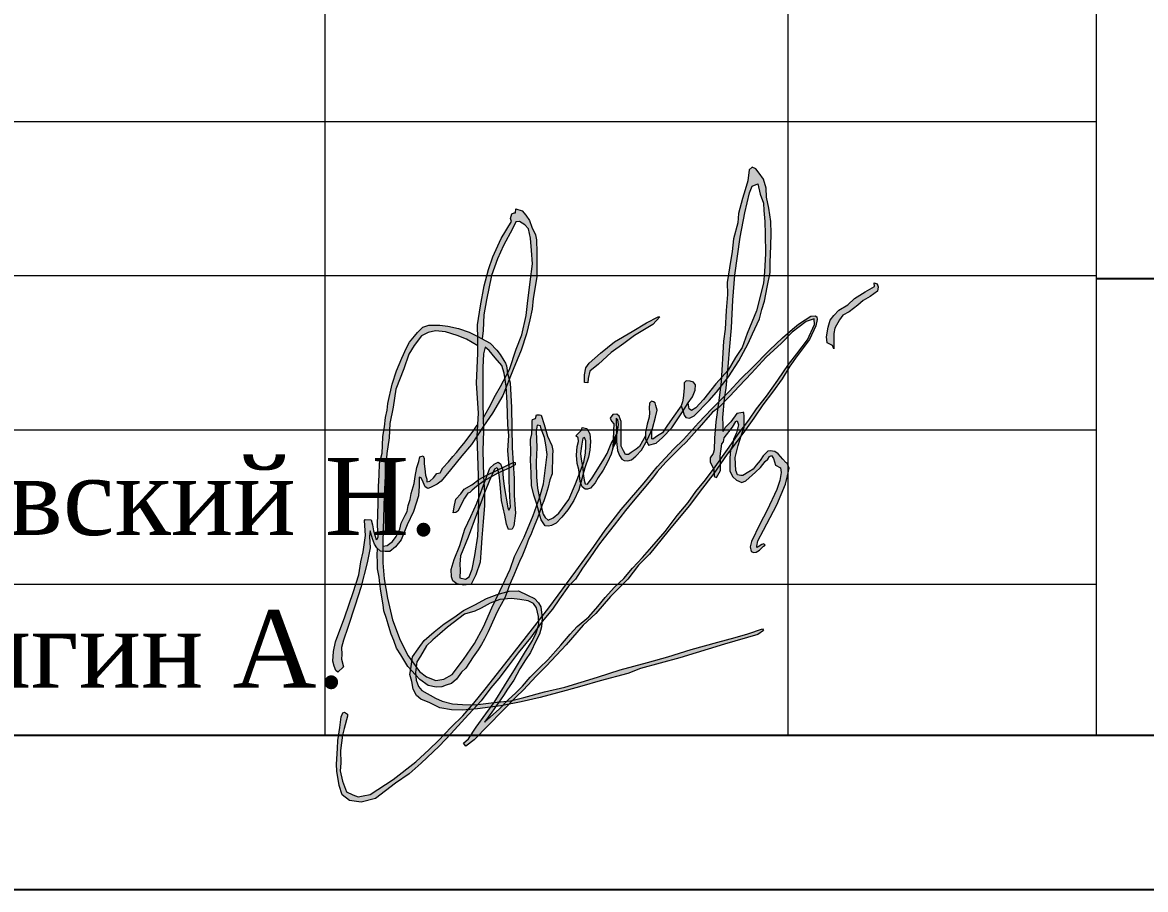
# Model space of a CAD drawing. Header units: millimetres. Extents: x 3380 to 11503, y -2610 to -1453.
# Drawn here: x 10278.37 to 10314.78, y -2608.21 to -2580.11 of the extents above; entities that cross this region are included whole.
import ezdxf
from ezdxf.enums import TextEntityAlignment as Align

# ---------------------------------------------------------------- set-up
doc = ezdxf.new("R2010")
doc.units = ezdxf.units.MM
doc.layers.add('Format', color=10, linetype='Continuous', lineweight=50)
for name, color, linetype in [('Text', 7, 'Continuous'), ('ГЛ_Штамп_РамкаВнутр', 7, 'Continuous'), ('ГЛ_Штамп_Текст', 7, 'Continuous'), ('КОНТУРА', 7, 'Continuous')]:
    doc.layers.add(name, color=color, linetype=linetype)
doc.layers.add('ГЛ_Штамп_РамкаВнеш', color=6, linetype='Continuous', plot=False)
doc.styles.get("Standard").update_dxf_attribs({"font": 'arial.ttf'})
doc.styles.add('ГеологияШтамп', font='times.ttf')

# ---------------------------------------------------------------- blocks, each defined once
blk = doc.blocks.new('*U44')
at = {"layer": 'ГЛ_Штамп_РамкаВнеш'}
blk.add_lwpolyline([(0, 0), (840, 0), (840, 297), (0, 297)], close=True, dxfattribs=at)
at = {"layer": 'ГЛ_Штамп_РамкаВнутр'}
blk.add_lwpolyline([(20, 5), (835, 5), (835, 292), (20, 292)], close=True, dxfattribs=at)
at = {"layer": 'ГЛ_Штамп_Текст', "style": 'ГеологияШтамп', "flags": 8}
for tag, p in [('Приложение', (821.674, 288.5)), ('Лист', (835, 288.5))]:
    blk.add_attdef(tag, text='', height=3, dxfattribs=at).set_placement(p, align=Align.MIDDLE_RIGHT)

msp = doc.modelspace()

# ---------------------------------------------------------------- hatches: boundary and pattern name
at = {"lineweight": 0, "ltscale": 10}
h = msp.add_hatch(color=164, dxfattribs=at)
h.dxf.hatch_style = 1
h.paths.add_polyline_path([(10289.158, -2598.996), (10289.345, -2598.419), (10289.555, -2597.619), (10289.642, -2597.135), (10289.625, -2596.763), (10289.642, -2596.582), (10289.724, -2596.838), (10289.782, -2597.013), (10289.858, -2597.129), (10289.98, -2597.24), (10290.056, -2597.249), (10290.056, -2596.952), (10290.069, -2596.531), (10290.099, -2595.433), (10290.141, -2594.608), (10290.189, -2594.079), (10290.262, -2593.57), (10290.286, -2593.101), (10290.388, -2592.571), (10290.481, -2591.99), (10290.733, -2591.331), (10290.9, -2590.86), (10291.068, -2590.572), (10291.314, -2590.266), (10291.531, -2590.152), (10291.765, -2590.098), (10292.09, -2590.134), (10292.462, -2590.254), (10292.775, -2590.374), (10293.139, -2590.59), (10293.142, -2590.37), (10293.14, -2590.286), (10293.114, -2590.272), (10292.853, -2590.149), (10292.507, -2590.02), (10292.162, -2589.953), (10291.904, -2589.913), (10291.545, -2589.918), (10291.359, -2589.981), (10291.186, -2590.15), (10291.079, -2590.275), (10290.926, -2590.467), (10290.828, -2590.648), (10290.674, -2590.984), (10290.503, -2591.392), (10290.363, -2591.825), (10290.221, -2592.455), (10290.197, -2592.668), (10290.145, -2592.913), (10290.108, -2593.21), (10290.061, -2593.525), (10290.045, -2593.822), (10290.039, -2594.069), (10289.947, -2594.389), (10289.937, -2594.778), (10289.921, -2595.15), (10289.907, -2595.697), (10289.9, -2596.034), (10289.89, -2596.383), (10289.907, -2596.792), (10289.866, -2596.864), (10289.831, -2596.851), (10289.821, -2596.789), (10289.759, -2596.586), (10289.725, -2596.383), (10289.683, -2596.225), (10289.487, -2596.211), (10289.466, -2596.249), (10289.492, -2596.73), (10289.453, -2597.036), (10289.415, -2597.261), (10289.349, -2597.591), (10289.278, -2598.007), (10289.091, -2598.584), (10288.827, -2599.375), (10288.526, -2600.175), (10288.455, -2600.493), (10288.438, -2600.805), (10288.476, -2600.964), (10288.531, -2601.112), (10288.603, -2601.161), (10288.778, -2600.991), (10288.714, -2600.74), (10288.732, -2600.595), (10288.714, -2600.367), (10288.778, -2600.129), (10288.919, -2599.712)])
h.paths.add_polyline_path([(10290.213, -2598.767), (10290.105, -2598.135), (10290.056, -2597.623), (10290.056, -2597.249), (10289.98, -2597.24), (10289.889, -2597.158), (10289.878, -2597.372), (10289.889, -2597.611), (10289.889, -2597.815), (10289.939, -2598.08), (10289.955, -2598.296), (10289.993, -2598.535), (10290.067, -2598.98), (10290.094, -2599.172), (10290.179, -2599.427), (10290.248, -2599.685), (10290.33, -2599.929), (10290.415, -2600.134), (10290.496, -2600.384), (10290.638, -2600.6), (10290.864, -2600.975), (10291.114, -2601.248), (10291.253, -2601.399), (10291.527, -2601.591), (10291.786, -2601.653), (10291.971, -2601.638), (10292.114, -2601.588), (10292.287, -2601.53), (10292.449, -2601.391), (10292.612, -2601.16), (10292.743, -2601.036), (10292.99, -2600.665), (10293.149, -2600.437), (10293.257, -2600.264), (10293.357, -2600.09), (10293.473, -2599.855), (10293.712, -2599.325), (10293.793, -2599.143), (10293.89, -2598.966), (10294.009, -2598.754), (10294.075, -2598.577), (10294.179, -2598.307), (10294.307, -2598.019), (10294.4, -2597.784), (10294.485, -2597.572), (10294.585, -2597.368), (10294.689, -2597.106), (10294.794, -2596.826), (10294.855, -2596.714), (10294.925, -2596.537), (10294.983, -2596.379), (10295.072, -2596.167), (10295.127, -2596.014), (10295.055, -2595.742), (10294.927, -2596.091), (10294.638, -2596.787), (10294.324, -2597.413), (10294.186, -2597.828), (10293.854, -2598.535), (10293.589, -2599.076), (10293.318, -2599.696), (10293.033, -2600.235), (10292.672, -2600.753), (10292.31, -2601.234), (10292.033, -2601.391), (10291.774, -2601.433), (10291.473, -2601.318), (10291.25, -2601.138), (10290.876, -2600.636), (10290.623, -2600.124), (10290.376, -2599.462)])
h.paths.add_polyline_path([(10291.217, -2595.449), (10291.234, -2595.135), (10291.24, -2594.843), (10291.299, -2594.867), (10291.369, -2595.007), (10291.427, -2595.152), (10291.52, -2595.21), (10291.608, -2595.175), (10291.823, -2595.071), (10291.953, -2594.975), (10292.25, -2594.602), (10292.617, -2594.148), (10292.932, -2593.787), (10293.114, -2593.51), (10293.134, -2593.135), (10293.118, -2593.153), (10292.986, -2593.348), (10292.688, -2593.755), (10292.567, -2593.891), (10292.446, -2594.043), (10292.329, -2594.176), (10292.185, -2594.347), (10292.002, -2594.538), (10291.912, -2594.698), (10291.81, -2594.721), (10291.701, -2594.865), (10291.584, -2594.978), (10291.487, -2594.994), (10291.487, -2594.904), (10291.444, -2594.784), (10291.42, -2594.577), (10291.401, -2594.41), (10291.401, -2594.234), (10291.362, -2594.149), (10291.26, -2594.18), (10291.221, -2594.337), (10291.155, -2594.531), (10291.108, -2594.82), (10291.077, -2595.05), (10290.977, -2595.377), (10290.943, -2595.563), (10290.877, -2595.76), (10290.85, -2595.951), (10290.779, -2596.079), (10290.655, -2596.332), (10290.612, -2596.53), (10290.491, -2596.763), (10290.375, -2596.926), (10290.202, -2597.063), (10290.056, -2597.075), (10290.056, -2597.249), (10290.132, -2597.258), (10290.283, -2597.258), (10290.464, -2597.106), (10290.651, -2596.873), (10290.85, -2596.387), (10291.054, -2595.961)], flags=17)
h.paths.add_polyline_path([(10293.296, -2591.996), (10293.296, -2591.57), (10293.296, -2591.285), (10293.325, -2590.841), (10293.373, -2590.627), (10293.503, -2590.734), (10293.699, -2590.977), (10293.919, -2591.226), (10293.99, -2591.469), (10294.015, -2591.633), (10294.099, -2591.467), (10294.088, -2591.428), (10294.086, -2591.386), (10294.062, -2591.235), (10294.037, -2591.153), (10293.975, -2591.063), (10293.859, -2590.872), (10293.754, -2590.729), (10293.541, -2590.499), (10293.14, -2590.286), (10293.142, -2590.37), (10293.136, -2590.83), (10293.096, -2591.799), (10293.154, -2592.772), (10293.114, -2593.51), (10293.317, -2593.2), (10293.302, -2592.453)])
h.paths.add_polyline_path([(10294.688, -2586.356), (10294.572, -2586.216), (10294.373, -2586.152), (10294.356, -2586.28), (10294.315, -2586.274), (10294.239, -2586.304), (10294.193, -2586.461), (10294.234, -2586.56), (10293.895, -2587.107), (10293.626, -2587.698), (10293.481, -2588.117), (10293.341, -2588.641), (10293.224, -2589.29), (10293.131, -2589.901), (10293.14, -2590.286), (10293.275, -2590.357), (10293.306, -2590.088), (10293.336, -2589.584), (10293.414, -2589.098), (10293.582, -2588.308), (10293.775, -2587.768), (10293.967, -2587.33), (10294.262, -2586.795), (10294.364, -2586.573), (10294.49, -2586.561), (10294.664, -2586.663), (10294.779, -2586.795), (10294.845, -2587.095), (10294.881, -2587.5), (10294.911, -2587.932), (10294.838, -2588.508), (10294.748, -2589.214), (10294.7, -2589.605), (10294.562, -2590.229), (10294.375, -2590.697), (10294.159, -2591.35), (10294.099, -2591.467), (10294.155, -2591.677), (10294.286, -2591.352), (10294.542, -2590.723), (10294.717, -2590.193), (10294.828, -2589.742), (10294.904, -2589.398), (10294.927, -2589.055), (10295.055, -2588.353), (10295.05, -2587.567), (10295.038, -2587.154), (10295.009, -2586.985), (10294.892, -2586.74), (10294.816, -2586.525)])
h.paths.add_polyline_path([(10294.057, -2591.921), (10294.055, -2591.89), (10294.015, -2591.633), (10293.876, -2591.908), (10293.714, -2592.184), (10293.509, -2592.586), (10293.311, -2592.929), (10293.317, -2593.2), (10293.323, -2593.19), (10293.615, -2592.77), (10293.947, -2592.194)], flags=17)
h.paths.add_polyline_path([(10294.099, -2591.467), (10294.015, -2591.633), (10294.055, -2591.89), (10294.057, -2591.921), (10294.155, -2591.677)])
h.paths.add_polyline_path([(10294.232, -2592.589), (10294.184, -2591.785), (10294.155, -2591.677), (10294.057, -2591.921), (10294.085, -2592.431), (10294.114, -2593.151), (10294.144, -2593.494), (10294.108, -2593.98), (10294.149, -2594.428), (10294.285, -2594.362), (10294.254, -2593.894)])
h.paths.add_polyline_path([(10293.302, -2593.984), (10293.319, -2593.344), (10293.317, -2593.2), (10293.114, -2593.51), (10293.113, -2593.514), (10293.154, -2594.786), (10293.157, -2594.935), (10293.171, -2594.924), (10293.321, -2594.839), (10293.319, -2594.816)])
h.paths.add_polyline_path([(10293.093, -2595.144), (10293.161, -2595.095), (10293.157, -2594.935), (10292.943, -2595.095), (10292.696, -2595.234), (10292.589, -2595.38), (10292.425, -2595.552), (10292.386, -2595.747), (10292.335, -2596), (10292.42, -2595.992), (10292.488, -2595.944), (10292.707, -2595.521), (10292.811, -2595.366), (10292.878, -2595.343), (10292.958, -2595.263)])
h.paths.add_polyline_path([(10293.328, -2594.972), (10293.321, -2594.839), (10293.171, -2594.924), (10293.157, -2594.935), (10293.161, -2595.095)])
h.paths.add_polyline_path([(10293.414, -2594.847), (10293.443, -2594.77), (10293.425, -2594.779), (10293.321, -2594.839), (10293.328, -2594.972), (10293.344, -2594.961), (10293.38, -2594.941)])
h.paths.add_polyline_path([(10293.639, -2594.675), (10293.443, -2594.77), (10293.414, -2594.847), (10293.38, -2594.941), (10293.57, -2594.834)])
h.paths.add_polyline_path([(10293.678, -2594.584), (10293.755, -2594.537), (10293.787, -2594.577), (10293.792, -2594.601), (10293.918, -2594.539), (10293.871, -2594.414), (10293.794, -2594.361), (10293.663, -2594.42), (10293.527, -2594.55), (10293.443, -2594.77), (10293.639, -2594.675)])
h.paths.add_polyline_path([(10293.936, -2594.586), (10293.918, -2594.539), (10293.792, -2594.601), (10293.811, -2594.701), (10293.941, -2594.643)])
h.paths.add_polyline_path([(10294.155, -2594.547), (10294.156, -2594.504), (10294.149, -2594.428), (10293.918, -2594.539), (10293.936, -2594.586), (10293.941, -2594.643)])
h.paths.add_polyline_path([(10294.285, -2594.362), (10294.149, -2594.428), (10294.156, -2594.504), (10294.155, -2594.547), (10294.179, -2594.536), (10294.292, -2594.475)])
h.paths.add_polyline_path([(10294.35, -2594.369), (10294.302, -2594.353), (10294.285, -2594.362), (10294.292, -2594.475), (10294.35, -2594.444)])
h.paths.add_polyline_path([(10293.811, -2594.701), (10293.792, -2594.601), (10293.639, -2594.675), (10293.57, -2594.834), (10293.789, -2594.711)])
h.paths.add_polyline_path([(10293.334, -2595.068), (10293.328, -2594.972), (10293.161, -2595.095), (10293.166, -2595.368), (10293.165, -2595.539)])
h.paths.add_polyline_path([(10293.351, -2595.354), (10293.334, -2595.068), (10293.165, -2595.539), (10293.163, -2595.861)])
h.paths.add_polyline_path([(10293.518, -2594.955), (10293.57, -2594.834), (10293.38, -2594.941), (10293.334, -2595.068), (10293.351, -2595.354)])
h.paths.add_polyline_path([(10294.36, -2596.005), (10294.319, -2595.441), (10294.32, -2594.887), (10294.292, -2594.475), (10294.179, -2594.536), (10294.155, -2594.547), (10294.15, -2594.954), (10294.173, -2595.47), (10294.197, -2595.814), (10294.144, -2595.914), (10294.114, -2595.837), (10293.989, -2595.149), (10293.96, -2594.876), (10293.941, -2594.643), (10293.811, -2594.701), (10293.824, -2594.77), (10293.859, -2595.074), (10293.905, -2595.596), (10294.015, -2596.073), (10294.066, -2596.367), (10294.13, -2596.545), (10294.25, -2596.533), (10294.308, -2596.424)])
h.paths.add_polyline_path([(10293.234, -2597.293), (10293.27, -2596.809), (10293.305, -2596.288), (10293.352, -2595.76), (10293.351, -2595.354), (10293.163, -2595.861), (10293.16, -2596.209), (10293.137, -2596.757), (10293.038, -2597.386), (10292.95, -2597.828), (10292.857, -2598.079), (10292.735, -2598.148), (10292.554, -2598.102), (10292.56, -2597.863), (10292.554, -2597.665), (10292.577, -2597.397), (10292.828, -2596.789), (10293.09, -2596.056), (10293.163, -2595.861), (10293.165, -2595.539), (10293.11, -2595.691), (10292.909, -2596.122), (10292.719, -2596.525), (10292.553, -2597.054), (10292.37, -2597.509), (10292.269, -2597.834), (10292.281, -2598.077), (10292.323, -2598.207), (10292.453, -2598.301), (10292.684, -2598.343), (10292.926, -2598.307), (10293.068, -2598.012), (10293.217, -2597.595)])
h.paths.add_polyline_path([(10295.543, -2594.564), (10295.562, -2594.306), (10295.554, -2594.144), (10295.566, -2593.974), (10295.535, -2593.816), (10295.399, -2593.51), (10295.284, -2593.14), (10295.195, -2592.839), (10295.141, -2592.824), (10295.037, -2592.824), (10295.006, -2592.947), (10294.913, -2592.978), (10294.902, -2593.028), (10294.902, -2593.199), (10294.89, -2593.442), (10294.84, -2593.623), (10294.851, -2594.056), (10294.848, -2594.284), (10294.867, -2594.713), (10294.878, -2595.117), (10294.948, -2595.422), (10295.048, -2595.715), (10295.055, -2595.742), (10295.135, -2595.524), (10295.067, -2595.202), (10295.037, -2594.844), (10295.03, -2594.352), (10295.048, -2593.877), (10295.03, -2593.357), (10295.06, -2593.157), (10295.165, -2593.176), (10295.187, -2593.272), (10295.295, -2593.555), (10295.344, -2593.796), (10295.386, -2594.109), (10295.319, -2594.623), (10295.265, -2595.056), (10295.15, -2595.483), (10295.135, -2595.524), (10295.197, -2595.817), (10295.226, -2595.738), (10295.272, -2595.607), (10295.357, -2595.387), (10295.419, -2595.163), (10295.473, -2594.93), (10295.543, -2594.737)])
h.paths.add_polyline_path([(10295.135, -2595.524), (10295.055, -2595.742), (10295.127, -2596.014), (10295.197, -2595.817)])
h.paths.add_polyline_path([(10295.863, -2596.14), (10296.06, -2595.907), (10296.102, -2595.834), (10296.245, -2595.599), (10296.411, -2595.256), (10296.474, -2595.024), (10296.458, -2594.981), (10296.429, -2594.736), (10296.302, -2595.062), (10296.082, -2595.565), (10295.768, -2596.015), (10295.575, -2596.158), (10295.42, -2596.241), (10295.322, -2596.154), (10295.25, -2596.041), (10295.201, -2595.833), (10295.197, -2595.817), (10295.127, -2596.014), (10295.153, -2596.113), (10295.187, -2596.229), (10295.319, -2596.418), (10295.427, -2596.433), (10295.523, -2596.414), (10295.677, -2596.329)])
h.paths.add_polyline_path([(10296.543, -2594.554), (10296.528, -2594.481), (10296.429, -2594.736), (10296.458, -2594.981), (10296.474, -2595.024), (10296.554, -2594.726)])
h.paths.add_polyline_path([(10296.763, -2593.442), (10296.674, -2593.265), (10296.524, -2593.23), (10296.501, -2593.322), (10296.412, -2593.403), (10296.312, -2593.504), (10296.389, -2593.565), (10296.396, -2593.685), (10296.362, -2593.847), (10296.339, -2594.129), (10296.354, -2594.399), (10296.412, -2594.599), (10296.429, -2594.736), (10296.528, -2594.481), (10296.486, -2594.265), (10296.467, -2594.079), (10296.497, -2593.843), (10296.539, -2593.581), (10296.592, -2593.555), (10296.638, -2593.665), (10296.638, -2593.839), (10296.626, -2594.068), (10296.577, -2594.356), (10296.528, -2594.481), (10296.543, -2594.554), (10296.554, -2594.726), (10296.605, -2594.536), (10296.724, -2594.197), (10296.763, -2593.966), (10296.786, -2593.692)])
h.paths.add_polyline_path([(10297.2, -2594.621), (10297.342, -2594.359), (10297.458, -2594.097), (10297.516, -2593.901), (10297.523, -2593.649), (10297.459, -2593.755), (10297.325, -2594.072), (10297.185, -2594.319), (10296.839, -2594.865), (10296.691, -2595.066), (10296.619, -2595.055), (10296.581, -2594.937), (10296.554, -2594.726), (10296.474, -2595.024), (10296.52, -2595.154), (10296.617, -2595.232), (10296.694, -2595.228), (10296.794, -2595.201), (10296.937, -2595.031), (10297.037, -2594.854)])
h.paths.add_polyline_path([(10297.622, -2592.934), (10297.671, -2592.984), (10297.698, -2593.136), (10297.656, -2593.429), (10297.633, -2593.467), (10297.633, -2593.691), (10297.667, -2593.981), (10297.732, -2594.136), (10297.806, -2594.258), (10297.883, -2594.303), (10297.997, -2594.315), (10298.119, -2594.286), (10298.257, -2594.165), (10298.443, -2593.967), (10298.61, -2593.673), (10298.577, -2593.603), (10298.577, -2593.504), (10298.381, -2593.846), (10298.269, -2593.931), (10298.111, -2594.039), (10298.026, -2594.112), (10297.926, -2594.112), (10297.86, -2593.993), (10297.787, -2593.838), (10297.783, -2593.272), (10297.782, -2593.036), (10297.72, -2592.87), (10297.639, -2592.805), (10297.516, -2592.809), (10297.427, -2592.936), (10297.474, -2593.028), (10297.547, -2593.113), (10297.531, -2593.34), (10297.523, -2593.649), (10297.633, -2593.467), (10297.633, -2593.448)])
h.paths.add_polyline_path([(10298.902, -2592.902), (10298.955, -2592.673), (10298.909, -2592.524), (10298.883, -2592.436), (10298.837, -2592.398), (10298.768, -2592.383), (10298.707, -2592.44), (10298.688, -2592.604), (10298.707, -2592.76), (10298.688, -2592.897), (10298.631, -2593.122), (10298.577, -2593.385), (10298.577, -2593.603), (10298.61, -2593.673), (10298.623, -2593.649), (10298.802, -2593.264)])
h.paths.add_polyline_path([(10299.123, -2593.562), (10299.428, -2593.241), (10299.769, -2592.73), (10299.788, -2592.699), (10299.784, -2592.687), (10299.727, -2592.534), (10299.44, -2592.947), (10299.267, -2593.193), (10299.12, -2593.402), (10298.966, -2593.507), (10298.812, -2593.612), (10298.775, -2593.599), (10298.775, -2593.323), (10298.623, -2593.649), (10298.61, -2593.673), (10298.673, -2593.809), (10298.917, -2593.745)])
h.paths.add_polyline_path([(10300.181, -2592.023), (10300.189, -2591.852), (10300.131, -2591.768), (10300.021, -2591.734), (10299.895, -2591.722), (10299.83, -2591.791), (10299.822, -2591.94), (10299.818, -2592.081), (10299.796, -2592.286), (10299.773, -2592.401), (10299.727, -2592.534), (10299.784, -2592.687), (10299.788, -2592.699), (10299.956, -2592.431), (10300.097, -2592.241)])
h.paths.add_polyline_path([(10300.639, -2592.363), (10300.879, -2592.084), (10301.005, -2591.925), (10301.027, -2591.755), (10301.035, -2591.615), (10300.853, -2591.814), (10300.45, -2592.325), (10300.205, -2592.599), (10300.067, -2592.678), (10299.988, -2592.629), (10299.956, -2592.431), (10299.788, -2592.699), (10299.826, -2592.832), (10299.883, -2592.908), (10300.002, -2592.935), (10300.147, -2592.851)])
h.paths.add_polyline_path([(10301.237, -2591.393), (10301.035, -2591.615), (10301.027, -2591.755), (10301.005, -2591.925), (10301.213, -2591.662)])
h.paths.add_polyline_path([(10302.259, -2584.996), (10302.152, -2584.854), (10302.034, -2584.797), (10301.931, -2584.888), (10301.889, -2585.239), (10301.809, -2585.536), (10301.713, -2585.811), (10301.591, -2586.301), (10301.564, -2586.598), (10301.426, -2587.122), (10301.377, -2587.526), (10301.299, -2588.057), (10301.22, -2588.532), (10301.226, -2588.928), (10301.184, -2589.443), (10301.153, -2590.047), (10301.104, -2590.431), (10301.035, -2591.615), (10301.237, -2591.393), (10301.26, -2591.138), (10301.297, -2590.728), (10301.357, -2590.007), (10301.403, -2589.105), (10301.472, -2588.301), (10301.639, -2587.06), (10301.797, -2586.275), (10301.944, -2585.626), (10302.032, -2585.41), (10302.209, -2585.332), (10302.288, -2585.675), (10302.396, -2585.96), (10302.406, -2586.205), (10302.445, -2586.558), (10302.455, -2586.97), (10302.465, -2587.589), (10302.435, -2588.187), (10302.396, -2588.56), (10302.17, -2589.449), (10301.865, -2590.185), (10301.708, -2590.637), (10301.492, -2590.97), (10301.256, -2591.373), (10301.237, -2591.393), (10301.213, -2591.662), (10301.265, -2591.595), (10301.594, -2591.068), (10301.904, -2590.51), (10302.045, -2590.198), (10302.263, -2589.712), (10302.347, -2589.407), (10302.427, -2589.144), (10302.519, -2588.685), (10302.61, -2588.215), (10302.614, -2587.891), (10302.637, -2587.341), (10302.648, -2586.947), (10302.633, -2586.554), (10302.576, -2586.122), (10302.496, -2585.771), (10302.481, -2585.473), (10302.401, -2585.187)])
h.paths.add_polyline_path([(10304.862, -2589.742), (10304.972, -2589.588), (10305.171, -2589.485), (10305.454, -2589.273), (10305.634, -2589.113), (10305.853, -2588.991), (10306.097, -2588.811), (10306.117, -2588.676), (10306.078, -2588.573), (10305.988, -2588.547), (10306.001, -2588.663), (10305.698, -2588.836), (10305.35, -2589.05), (10305.132, -2589.256), (10304.836, -2589.436), (10304.675, -2589.603), (10304.559, -2589.757), (10304.495, -2589.982), (10304.444, -2590.297), (10304.463, -2590.49), (10304.637, -2590.573), (10304.675, -2590.682), (10304.682, -2590.398), (10304.682, -2590.186), (10304.714, -2590.012)])
h.paths.add_polyline_path([(10297.874, -2590.511), (10298.22, -2590.249), (10298.809, -2589.897), (10299.039, -2589.648), (10298.988, -2589.648), (10298.61, -2589.846), (10298.142, -2590.117), (10297.565, -2590.462), (10297.111, -2590.827), (10296.746, -2591.147), (10296.643, -2591.3), (10296.598, -2591.524), (10296.592, -2591.78), (10296.708, -2591.784), (10296.715, -2591.65), (10296.766, -2591.413), (10297.048, -2591.183), (10297.458, -2590.806)])
h.paths.add_polyline_path([(10301.118, -2593.568), (10301.389, -2593.218), (10301.505, -2593.041), (10301.542, -2593.016), (10301.585, -2593.151), (10301.524, -2593.408), (10301.425, -2593.628), (10301.395, -2593.824), (10301.333, -2593.971), (10301.309, -2594.222), (10301.309, -2594.645), (10301.401, -2594.836), (10301.524, -2594.941), (10301.696, -2595.014), (10301.824, -2594.965), (10302.143, -2594.683), (10302.303, -2594.53), (10302.456, -2594.334), (10302.535, -2594.255), (10302.597, -2594.169), (10302.652, -2594.138), (10302.719, -2594.236), (10302.787, -2594.451), (10302.952, -2594.543), (10302.971, -2594.689), (10302.928, -2594.953), (10302.83, -2595.241), (10302.517, -2595.91), (10302.284, -2596.369), (10302.008, -2596.929), (10301.971, -2597.1), (10301.996, -2597.253), (10302.088, -2597.284), (10302.155, -2597.278), (10302.271, -2597.21), (10302.394, -2597.082), (10302.449, -2597.045), (10302.406, -2597.002), (10302.339, -2597.027), (10302.222, -2597.106), (10302.186, -2597.125), (10302.186, -2597.076), (10302.21, -2596.904), (10302.394, -2596.561), (10302.83, -2595.745), (10303.106, -2595.066), (10303.18, -2594.8), (10303.229, -2594.555), (10303.167, -2594.39), (10303.125, -2594.372), (10303.02, -2594.261), (10302.873, -2594.084), (10302.763, -2594.016), (10302.61, -2593.992), (10302.542, -2594.004), (10302.383, -2594.157), (10302.285, -2594.304), (10302.156, -2594.451), (10302.058, -2594.58), (10301.923, -2594.666), (10301.733, -2594.788), (10301.659, -2594.794), (10301.555, -2594.764), (10301.5, -2594.623), (10301.482, -2594.206), (10301.573, -2593.819), (10301.683, -2593.476), (10301.769, -2593.225), (10301.775, -2593.004), (10301.775, -2592.876), (10301.757, -2592.753), (10301.726, -2592.747), (10301.53, -2592.784), (10301.334, -2593.047), (10301.156, -2593.231), (10301.095, -2593.359), (10301.089, -2593.151), (10301.077, -2592.906), (10301.138, -2592.31), (10301.187, -2591.955), (10301.213, -2591.662), (10301.005, -2591.925), (10300.939, -2592.437), (10300.849, -2593.045), (10300.812, -2593.579), (10300.799, -2593.953), (10300.769, -2594.075), (10300.665, -2594.222), (10300.665, -2594.357), (10300.787, -2594.583), (10300.794, -2594.817), (10300.873, -2594.854), (10301.002, -2594.628), (10301.008, -2594.401), (10300.996, -2594.162), (10301.045, -2593.758), (10301.106, -2593.697)])
at = {"lineweight": 20, "true_color": 0x22346e}
h = msp.add_hatch(color=159, dxfattribs=at)
h.dxf.hatch_style = 1
h.paths.add_polyline_path([(10296.557, -2599.638), (10296.959, -2599.263), (10297.434, -2598.716), (10297.995, -2598.153), (10298.347, -2597.699), (10298.7, -2597.339), (10299.299, -2596.609), (10299.605, -2596.229), (10300.001, -2595.763), (10300.31, -2595.342), (10300.784, -2594.721), (10301.225, -2594.095), (10301.417, -2593.848), (10301.811, -2593.311), (10302.08, -2592.936), (10302.379, -2592.495), (10302.695, -2592.09), (10303.004, -2591.652), (10303.252, -2591.246), (10303.492, -2590.916), (10303.889, -2590.379), (10304.095, -2589.934), (10304.14, -2589.73), (10304.122, -2589.649), (10304.076, -2589.615), (10303.928, -2589.627), (10303.746, -2589.741), (10303.534, -2589.885), (10303.338, -2590.042), (10303.009, -2590.332), (10302.589, -2590.731), (10302.027, -2591.295), (10301.662, -2591.655), (10301.29, -2592.066), (10300.72, -2592.633), (10300.296, -2593.08), (10299.802, -2593.628), (10299.484, -2593.936), (10298.954, -2594.504), (10298.53, -2595.031), (10298.051, -2595.58), (10297.785, -2595.894), (10297.266, -2596.565), (10296.894, -2597.094), (10296.313, -2597.887), (10295.434, -2599.074), (10295.214, -2599.362), (10295.218, -2599.402), (10295.208, -2599.542), (10295.225, -2599.519), (10295.557, -2599.126), (10295.781, -2598.786), (10296.079, -2598.374), (10296.298, -2598.154), (10296.525, -2597.793), (10296.767, -2597.458), (10297.052, -2597.047), (10297.228, -2596.805), (10297.552, -2596.403), (10297.926, -2595.928), (10298.117, -2595.684), (10298.463, -2595.28), (10298.795, -2594.878), (10298.954, -2594.668), (10299.236, -2594.352), (10299.716, -2593.869), (10299.889, -2593.704), (10300.233, -2593.318), (10300.742, -2592.734), (10300.934, -2592.596), (10301.306, -2592.215), (10301.605, -2591.889), (10302.01, -2591.472), (10302.484, -2590.957), (10302.979, -2590.505), (10303.326, -2590.14), (10303.779, -2589.797), (10304.037, -2589.712), (10304.05, -2589.893), (10303.821, -2590.388), (10303.48, -2590.842), (10303.209, -2591.187), (10302.868, -2591.699), (10302.5, -2592.218), (10302.172, -2592.632), (10301.925, -2592.993), (10301.578, -2593.452), (10301.283, -2593.867), (10300.83, -2594.505), (10300.518, -2594.927), (10300.209, -2595.307), (10299.951, -2595.66), (10299.599, -2596.085), (10299.207, -2596.6), (10298.781, -2597.102), (10298.477, -2597.445), (10298.155, -2597.795), (10297.865, -2598.129), (10297.563, -2598.41), (10297.263, -2598.745), (10297.028, -2599.03), (10296.741, -2599.365), (10296.359, -2599.684), (10296.133, -2599.933), (10295.83, -2600.284), (10295.403, -2600.76), (10295.134, -2601.023), (10294.836, -2601.329), (10294.585, -2601.618), (10294.369, -2601.836), (10294.124, -2602.062), (10294.079, -2602.107), (10294.2, -2602.096), (10294.266, -2602.079), (10294.39, -2601.953), (10294.603, -2601.746), (10295.043, -2601.283), (10295.364, -2600.957), (10296, -2600.282)])
at = {"lineweight": 0, "ltscale": 10}
h = msp.add_hatch(color=164, dxfattribs=at)
h.dxf.hatch_style = 1
h.paths.add_polyline_path([(10297.633, -2593.467), (10297.523, -2593.649), (10297.516, -2593.901), (10297.633, -2593.691)])
at = {"lineweight": 20, "true_color": 0x22346e}
h = msp.add_hatch(color=159, dxfattribs=at)
h.dxf.hatch_style = 1
h.paths.add_polyline_path([(10294.682, -2600.766), (10294.84, -2600.522), (10295.032, -2600.134), (10295.131, -2599.932), (10295.197, -2599.699), (10295.208, -2599.542), (10295.088, -2599.709), (10295.032, -2599.891), (10294.91, -2600.134), (10294.685, -2600.499), (10294.357, -2601.029), (10293.998, -2601.611), (10293.666, -2602.147), (10293.819, -2602.132), (10293.965, -2601.922), (10294.101, -2601.714), (10294.309, -2601.418), (10294.496, -2601.06)], flags=17)
h.paths.add_polyline_path([(10294.449, -2600.532), (10294.843, -2600.048), (10295.088, -2599.709), (10295.116, -2599.618), (10295.111, -2599.497), (10294.912, -2599.756), (10294.128, -2600.758), (10293.38, -2601.716), (10293.005, -2602.167), (10292.956, -2602.223), (10293.046, -2602.225), (10293.127, -2602.215), (10293.24, -2602.091), (10293.557, -2601.669), (10293.821, -2601.371), (10294.116, -2600.97)], flags=17)
h.paths.add_polyline_path([(10295.184, -2599.046), (10295.1, -2598.912), (10294.971, -2598.776), (10294.745, -2598.666), (10294.456, -2598.527), (10294.149, -2598.543), (10293.766, -2598.651), (10293.42, -2598.776), (10293.039, -2598.984), (10292.676, -2599.167), (10292.36, -2599.395), (10292.042, -2599.6), (10291.719, -2599.857), (10291.394, -2600.14), (10291.199, -2600.407), (10291.02, -2600.664), (10290.96, -2601.06), (10290.931, -2601.241), (10290.994, -2601.466), (10291.044, -2601.713), (10291.151, -2601.915), (10291.289, -2602.034), (10291.583, -2602.158), (10291.903, -2602.323), (10292.287, -2602.381), (10292.627, -2602.394), (10292.818, -2602.379), (10292.956, -2602.223), (10292.637, -2602.215), (10292.311, -2602.191), (10291.985, -2602.107), (10291.764, -2602.011), (10291.325, -2601.757), (10291.218, -2601.626), (10291.141, -2601.426), (10291.12, -2601.175), (10291.157, -2600.829), (10291.283, -2600.648), (10291.47, -2600.31), (10291.678, -2600.114), (10291.904, -2599.917), (10292.159, -2599.704), (10292.525, -2599.42), (10292.709, -2599.286), (10293.04, -2599.189), (10293.245, -2599.092), (10293.536, -2598.932), (10293.847, -2598.803), (10294.228, -2598.772), (10294.501, -2598.808), (10294.764, -2598.853), (10294.937, -2598.934), (10295.04, -2599.079), (10295.105, -2599.354), (10295.111, -2599.497), (10295.214, -2599.362)])
h.paths.add_polyline_path([(10292.718, -2602.665), (10292.991, -2602.365), (10292.818, -2602.379), (10292.646, -2602.575), (10292.271, -2602.949), (10291.857, -2603.38), (10291.558, -2603.674), (10291.122, -2604.072), (10290.389, -2604.639), (10289.642, -2605.132), (10289.42, -2605.174), (10289.263, -2605.201), (10289.083, -2605.14), (10288.88, -2605.044), (10288.842, -2604.953), (10288.754, -2604.695), (10288.669, -2604.358), (10288.692, -2604.11), (10288.688, -2603.703), (10288.746, -2603.202), (10288.801, -2602.991), (10288.914, -2602.592), (10288.909, -2602.53), (10288.811, -2602.465), (10288.761, -2602.485), (10288.711, -2602.608), (10288.666, -2602.959), (10288.604, -2603.379), (10288.588, -2603.636), (10288.551, -2604.15), (10288.565, -2604.367), (10288.645, -2604.832), (10288.734, -2605.139), (10288.973, -2605.32), (10289.351, -2605.381), (10289.819, -2605.253), (10290.468, -2604.756), (10290.915, -2604.456), (10291.298, -2604.113), (10291.887, -2603.558), (10292.268, -2603.156)])
h = msp.add_hatch(color=159, dxfattribs=at)
h.dxf.hatch_style = 1
h.paths.add_polyline_path([(10296, -2601.754), (10296.507, -2601.621), (10297.108, -2601.447), (10297.995, -2601.21), (10298.41, -2601.048), (10299.685, -2600.698), (10301.139, -2600.261), (10302.216, -2599.941), (10302.397, -2599.817), (10302.368, -2599.762), (10301.887, -2599.917), (10301.484, -2600.039), (10300.919, -2600.194), (10300.055, -2600.427), (10299.294, -2600.664), (10298.635, -2600.853), (10297.754, -2601.09), (10297.021, -2601.326), (10295.956, -2601.647), (10295.297, -2601.804), (10294.628, -2601.988), (10294.266, -2602.079), (10294.146, -2602.201), (10294.546, -2602.12), (10295.158, -2601.986)])
h = msp.add_hatch(color=159, dxfattribs=at)
h.dxf.hatch_style = 1
h.paths.add_polyline_path([(10294.079, -2602.107), (10293.819, -2602.132), (10293.72, -2602.277), (10293.883, -2602.255), (10293.947, -2602.242)])
h.paths.add_polyline_path([(10294.266, -2602.079), (10294.2, -2602.096), (10294.079, -2602.107), (10293.947, -2602.242), (10294.146, -2602.201)])
h.paths.add_polyline_path([(10293.819, -2602.132), (10293.666, -2602.147), (10293.664, -2602.15), (10293.556, -2602.299), (10293.72, -2602.277)])
h.paths.add_polyline_path([(10293.664, -2602.15), (10293.666, -2602.147), (10293.651, -2602.148), (10293.127, -2602.215), (10292.991, -2602.365), (10293.129, -2602.354), (10293.536, -2602.302), (10293.556, -2602.299)])
h.paths.add_polyline_path([(10293.127, -2602.215), (10293.046, -2602.225), (10292.956, -2602.223), (10292.818, -2602.379), (10292.991, -2602.365)], flags=17)
h.paths.add_polyline_path([(10294.146, -2602.201), (10293.947, -2602.242), (10293.824, -2602.367), (10293.354, -2602.785), (10293.59, -2602.465), (10293.72, -2602.277), (10293.556, -2602.299), (10293.401, -2602.514), (10293.087, -2602.948), (10292.831, -2603.328), (10292.67, -2603.46), (10292.751, -2603.564), (10293.016, -2603.352)])

# ---------------------------------------------------------------- linework, layer by layer
at = {"color": 7}
msp.add_line((10313.182, -2588.4), (10433.182, -2588.4), dxfattribs=at)
at = {"color": 0}
msp.add_line((10248.182, -2603.208), (10433.182, -2603.208), dxfattribs=at)
at = {"color": 164, "lineweight": 0, "ltscale": 10}
for points in [[(10293.139, -2590.59), (10292.775, -2590.374), (10292.462, -2590.254), (10292.09, -2590.134), (10291.765, -2590.098), (10291.531, -2590.152), (10291.314, -2590.266), (10291.068, -2590.572), (10290.9, -2590.86), (10290.733, -2591.331), (10290.481, -2591.99), (10290.388, -2592.571), (10290.286, -2593.101), (10290.262, -2593.57), (10290.189, -2594.079), (10290.141, -2594.608), (10290.099, -2595.433), (10290.069, -2596.531), (10290.056, -2596.952), (10290.056, -2597.623), (10290.105, -2598.135), (10290.213, -2598.767), (10290.376, -2599.462), (10290.623, -2600.124), (10290.876, -2600.636), (10291.25, -2601.138), (10291.473, -2601.318), (10291.774, -2601.433), (10292.033, -2601.391), (10292.31, -2601.234), (10292.672, -2600.753), (10293.033, -2600.235), (10293.318, -2599.696), (10293.589, -2599.076), (10293.854, -2598.535), (10294.186, -2597.828), (10294.324, -2597.413), (10294.638, -2596.787), (10294.927, -2596.091), (10295.15, -2595.483), (10295.265, -2595.056), (10295.319, -2594.623), (10295.386, -2594.109), (10295.344, -2593.796), (10295.295, -2593.555), (10295.187, -2593.272), (10295.165, -2593.176), (10295.06, -2593.157), (10295.03, -2593.357), (10295.048, -2593.877), (10295.03, -2594.352), (10295.037, -2594.844), (10295.067, -2595.202), (10295.201, -2595.833), (10295.25, -2596.041), (10295.322, -2596.154), (10295.42, -2596.241), (10295.575, -2596.158), (10295.768, -2596.015), (10296.082, -2595.565), (10296.302, -2595.062), (10296.577, -2594.356), (10296.626, -2594.068), (10296.638, -2593.839), (10296.638, -2593.665), (10296.592, -2593.555), (10296.539, -2593.581), (10296.497, -2593.843), (10296.467, -2594.079), (10296.486, -2594.265), (10296.543, -2594.554), (10296.554, -2594.729), (10296.581, -2594.937), (10296.619, -2595.055), (10296.691, -2595.066), (10296.839, -2594.865), (10297.185, -2594.319), (10297.325, -2594.072), (10297.459, -2593.755), (10297.656, -2593.429), (10297.698, -2593.136), (10297.671, -2592.984), (10297.622, -2592.934), (10297.633, -2593.448), (10297.633, -2593.691), (10297.667, -2593.981), (10297.732, -2594.136), (10297.806, -2594.258), (10297.883, -2594.303), (10297.997, -2594.315), (10298.119, -2594.286), (10298.257, -2594.165), (10298.443, -2593.967), (10298.623, -2593.649), (10298.802, -2593.264), (10298.902, -2592.902), (10298.955, -2592.673), (10298.909, -2592.524), (10298.883, -2592.436), (10298.837, -2592.398), (10298.768, -2592.383), (10298.707, -2592.44), (10298.688, -2592.604), (10298.707, -2592.76), (10298.688, -2592.897), (10298.631, -2593.122), (10298.577, -2593.385), (10298.577, -2593.603), (10298.673, -2593.809), (10298.917, -2593.745), (10299.123, -2593.562), (10299.428, -2593.241), (10299.769, -2592.73), (10299.956, -2592.431), (10300.097, -2592.241), (10300.181, -2592.023), (10300.189, -2591.852), (10300.131, -2591.768), (10300.021, -2591.734), (10299.895, -2591.722), (10299.83, -2591.791), (10299.822, -2591.94), (10299.818, -2592.081), (10299.796, -2592.286), (10299.773, -2592.401), (10299.727, -2592.534), (10299.784, -2592.687), (10299.826, -2592.832), (10299.883, -2592.908), (10300.002, -2592.935), (10300.147, -2592.851), (10300.639, -2592.363), (10300.879, -2592.084), (10301.265, -2591.595), (10301.594, -2591.068), (10301.904, -2590.51), (10302.045, -2590.198), (10302.263, -2589.712), (10302.347, -2589.407), (10302.427, -2589.144), (10302.519, -2588.685), (10302.61, -2588.215), (10302.614, -2587.891), (10302.637, -2587.341), (10302.648, -2586.947), (10302.633, -2586.554), (10302.576, -2586.122), (10302.496, -2585.771), (10302.481, -2585.473), (10302.401, -2585.187), (10302.259, -2584.996), (10302.152, -2584.854), (10302.034, -2584.797), (10301.931, -2584.888), (10301.889, -2585.239), (10301.809, -2585.536), (10301.713, -2585.811), (10301.591, -2586.301), (10301.564, -2586.598), (10301.426, -2587.122), (10301.377, -2587.526), (10301.299, -2588.057), (10301.22, -2588.532), (10301.226, -2588.928), (10301.184, -2589.443), (10301.153, -2590.047), (10301.104, -2590.431), (10301.027, -2591.755), (10300.939, -2592.437), (10300.849, -2593.045), (10300.812, -2593.579), (10300.799, -2593.953), (10300.769, -2594.075), (10300.665, -2594.222), (10300.665, -2594.357), (10300.787, -2594.583), (10300.794, -2594.817), (10300.873, -2594.854), (10301.002, -2594.628), (10301.008, -2594.401), (10300.996, -2594.162), (10301.045, -2593.758), (10301.106, -2593.697), (10301.118, -2593.568), (10301.389, -2593.218), (10301.505, -2593.041), (10301.542, -2593.016), (10301.542, -2593.016), (10301.585, -2593.151), (10301.524, -2593.408), (10301.425, -2593.628), (10301.395, -2593.824), (10301.333, -2593.971), (10301.309, -2594.222), (10301.309, -2594.645), (10301.401, -2594.836), (10301.524, -2594.941), (10301.696, -2595.014), (10301.824, -2594.965), (10302.143, -2594.683), (10302.303, -2594.53), (10302.456, -2594.334), (10302.535, -2594.255), (10302.597, -2594.169), (10302.652, -2594.138), (10302.719, -2594.236), (10302.787, -2594.451), (10302.952, -2594.543), (10302.971, -2594.689), (10302.928, -2594.953), (10302.83, -2595.241), (10302.517, -2595.91), (10302.284, -2596.369), (10302.008, -2596.929), (10301.971, -2597.1), (10301.996, -2597.253), (10302.088, -2597.284), (10302.155, -2597.278), (10302.271, -2597.21), (10302.394, -2597.082), (10302.449, -2597.045), (10302.406, -2597.002), (10302.339, -2597.027), (10302.222, -2597.106), (10302.186, -2597.125), (10302.186, -2597.076), (10302.21, -2596.904), (10302.394, -2596.561), (10302.83, -2595.745), (10303.106, -2595.066), (10303.18, -2594.8), (10303.229, -2594.555), (10303.167, -2594.39), (10303.125, -2594.372), (10303.02, -2594.261), (10302.873, -2594.084), (10302.763, -2594.016), (10302.61, -2593.992), (10302.542, -2594.004), (10302.383, -2594.157), (10302.285, -2594.304), (10302.156, -2594.451), (10302.058, -2594.58), (10301.923, -2594.666), (10301.733, -2594.788), (10301.659, -2594.794), (10301.555, -2594.764), (10301.5, -2594.623), (10301.482, -2594.206), (10301.573, -2593.819), (10301.683, -2593.476), (10301.769, -2593.225), (10301.775, -2593.004), (10301.775, -2592.876), (10301.757, -2592.753), (10301.726, -2592.747), (10301.53, -2592.784), (10301.334, -2593.047), (10301.156, -2593.231), (10301.095, -2593.359), (10301.089, -2593.151), (10301.077, -2592.906), (10301.138, -2592.31), (10301.187, -2591.955), (10301.26, -2591.138), (10301.297, -2590.728), (10301.357, -2590.007), (10301.403, -2589.105), (10301.472, -2588.301), (10301.639, -2587.06), (10301.797, -2586.275), (10301.944, -2585.626), (10302.032, -2585.41), (10302.209, -2585.332), (10302.288, -2585.675), (10302.396, -2585.96), (10302.406, -2586.205), (10302.445, -2586.558), (10302.455, -2586.97), (10302.465, -2587.589), (10302.435, -2588.187), (10302.396, -2588.56), (10302.17, -2589.449), (10301.865, -2590.185), (10301.708, -2590.637), (10301.492, -2590.97), (10301.256, -2591.373), (10300.853, -2591.814), (10300.45, -2592.325), (10300.205, -2592.599), (10300.067, -2592.678), (10299.988, -2592.629), (10299.956, -2592.431)], [(10288.778, -2600.991), (10288.603, -2601.161), (10288.531, -2601.112), (10288.476, -2600.964), (10288.438, -2600.805), (10288.455, -2600.493), (10288.526, -2600.175), (10288.827, -2599.375), (10289.091, -2598.584), (10289.278, -2598.007), (10289.349, -2597.591), (10289.415, -2597.261), (10289.453, -2597.036), (10289.492, -2596.73), (10289.466, -2596.249), (10289.487, -2596.211), (10289.683, -2596.225), (10289.725, -2596.383), (10289.759, -2596.586), (10289.821, -2596.789), (10289.831, -2596.851), (10289.866, -2596.864), (10289.907, -2596.792), (10289.89, -2596.383), (10289.9, -2596.034), (10289.907, -2595.697), (10289.921, -2595.15), (10289.937, -2594.778), (10289.947, -2594.389), (10290.039, -2594.069), (10290.045, -2593.822), (10290.061, -2593.525), (10290.108, -2593.21), (10290.145, -2592.913), (10290.197, -2592.668), (10290.221, -2592.455), (10290.363, -2591.825), (10290.503, -2591.392), (10290.674, -2590.984), (10290.828, -2590.648), (10290.926, -2590.467), (10291.079, -2590.275), (10291.186, -2590.15), (10291.359, -2589.981), (10291.545, -2589.918), (10291.904, -2589.913), (10292.162, -2589.953), (10292.507, -2590.02), (10292.853, -2590.149), (10293.114, -2590.272), (10293.541, -2590.499), (10293.754, -2590.729), (10293.859, -2590.872), (10293.975, -2591.063), (10294.037, -2591.153), (10294.062, -2591.235), (10294.086, -2591.386), (10294.088, -2591.428), (10294.184, -2591.785), (10294.232, -2592.589), (10294.254, -2593.894), (10294.32, -2594.887), (10294.319, -2595.441), (10294.36, -2596.005), (10294.308, -2596.424), (10294.25, -2596.533), (10294.13, -2596.545), (10294.066, -2596.367), (10294.015, -2596.073), (10293.905, -2595.596), (10293.859, -2595.074), (10293.824, -2594.77), (10293.787, -2594.577), (10293.755, -2594.537), (10293.678, -2594.584), (10293.518, -2594.955), (10293.351, -2595.354), (10293.09, -2596.056), (10292.828, -2596.789), (10292.577, -2597.397), (10292.554, -2597.665), (10292.56, -2597.863), (10292.554, -2598.102), (10292.735, -2598.148), (10292.857, -2598.079), (10292.95, -2597.828), (10293.038, -2597.386), (10293.137, -2596.757), (10293.16, -2596.209), (10293.166, -2595.368), (10293.154, -2594.786), (10293.113, -2593.514), (10293.154, -2592.772), (10293.096, -2591.799), (10293.136, -2590.83), (10293.142, -2590.37), (10293.131, -2589.901), (10293.224, -2589.29), (10293.341, -2588.641), (10293.481, -2588.117), (10293.626, -2587.698), (10293.895, -2587.107), (10294.234, -2586.56), (10294.193, -2586.461), (10294.239, -2586.304), (10294.315, -2586.274), (10294.356, -2586.28), (10294.373, -2586.152), (10294.572, -2586.216), (10294.688, -2586.356), (10294.816, -2586.525), (10294.892, -2586.74), (10295.009, -2586.985), (10295.038, -2587.154), (10295.05, -2587.567), (10295.055, -2588.353), (10294.927, -2589.055), (10294.904, -2589.398), (10294.828, -2589.742), (10294.717, -2590.193), (10294.542, -2590.723), (10294.286, -2591.352), (10293.947, -2592.194), (10293.615, -2592.77), (10293.323, -2593.19), (10292.932, -2593.787), (10292.617, -2594.148), (10292.25, -2594.602), (10291.953, -2594.975), (10291.823, -2595.071), (10291.608, -2595.175), (10291.52, -2595.21), (10291.427, -2595.152), (10291.369, -2595.007), (10291.299, -2594.867), (10291.24, -2594.843), (10291.234, -2595.135), (10291.217, -2595.449), (10291.054, -2595.961), (10290.85, -2596.387), (10290.651, -2596.873), (10290.464, -2597.106), (10290.283, -2597.258), (10290.132, -2597.258), (10289.98, -2597.24), (10289.858, -2597.129), (10289.782, -2597.013), (10289.724, -2596.838), (10289.642, -2596.582), (10289.625, -2596.763), (10289.642, -2597.135), (10289.555, -2597.619), (10289.345, -2598.419), (10289.158, -2598.996), (10288.919, -2599.712), (10288.778, -2600.129), (10288.714, -2600.367), (10288.732, -2600.595), (10288.714, -2600.74), (10288.778, -2600.991)], [(10293.311, -2592.929), (10293.509, -2592.586), (10293.714, -2592.184), (10293.876, -2591.908), (10294.159, -2591.35), (10294.375, -2590.697), (10294.562, -2590.229), (10294.7, -2589.605), (10294.748, -2589.214), (10294.838, -2588.508), (10294.911, -2587.932), (10294.881, -2587.5), (10294.845, -2587.095), (10294.779, -2586.795), (10294.664, -2586.663), (10294.49, -2586.561), (10294.364, -2586.573), (10294.262, -2586.795), (10293.967, -2587.33), (10293.775, -2587.768), (10293.582, -2588.308), (10293.414, -2589.098), (10293.336, -2589.584), (10293.306, -2590.088), (10293.275, -2590.357)], [(10304.675, -2590.682), (10304.637, -2590.573), (10304.463, -2590.49), (10304.444, -2590.297), (10304.495, -2589.982), (10304.559, -2589.757), (10304.675, -2589.603), (10304.836, -2589.436), (10305.132, -2589.256), (10305.35, -2589.05), (10305.698, -2588.836), (10306.001, -2588.663), (10305.988, -2588.547), (10306.078, -2588.573), (10306.117, -2588.676), (10306.097, -2588.811), (10305.853, -2588.991), (10305.634, -2589.113), (10305.454, -2589.273), (10305.171, -2589.485), (10304.972, -2589.588), (10304.862, -2589.742), (10304.714, -2590.012), (10304.682, -2590.186), (10304.682, -2590.398), (10304.675, -2590.682)], [(10296.592, -2591.78), (10296.598, -2591.524), (10296.643, -2591.3), (10296.746, -2591.147), (10297.111, -2590.827), (10297.565, -2590.462), (10298.142, -2590.117), (10298.61, -2589.846), (10298.988, -2589.648), (10299.039, -2589.648), (10298.809, -2589.897), (10298.22, -2590.249), (10297.874, -2590.511), (10297.458, -2590.806), (10297.048, -2591.183), (10296.766, -2591.413), (10296.715, -2591.65), (10296.708, -2591.784), (10296.592, -2591.78)], [(10293.351, -2595.354), (10293.352, -2595.76), (10293.305, -2596.288), (10293.27, -2596.809), (10293.234, -2597.293), (10293.217, -2597.595), (10293.068, -2598.012), (10292.926, -2598.307), (10292.684, -2598.343), (10292.453, -2598.301), (10292.323, -2598.207), (10292.281, -2598.077), (10292.269, -2597.834), (10292.37, -2597.509), (10292.553, -2597.054), (10292.719, -2596.525), (10292.909, -2596.122), (10293.11, -2595.691), (10293.414, -2594.847), (10293.527, -2594.55), (10293.663, -2594.42), (10293.794, -2594.361), (10293.871, -2594.414), (10293.936, -2594.586), (10293.96, -2594.876), (10293.989, -2595.149), (10294.114, -2595.837), (10294.144, -2595.914), (10294.197, -2595.814), (10294.173, -2595.47), (10294.15, -2594.954), (10294.156, -2594.504), (10294.108, -2593.98), (10294.144, -2593.494), (10294.114, -2593.151), (10294.085, -2592.431), (10294.055, -2591.89), (10293.99, -2591.469), (10293.919, -2591.226), (10293.699, -2590.977), (10293.503, -2590.734), (10293.373, -2590.627), (10293.325, -2590.841), (10293.296, -2591.285), (10293.296, -2591.57), (10293.296, -2591.996), (10293.302, -2592.453), (10293.319, -2593.344), (10293.302, -2593.984), (10293.319, -2594.816), (10293.351, -2595.354)], [(10299.727, -2592.534), (10299.44, -2592.947), (10299.267, -2593.193), (10299.12, -2593.402), (10298.966, -2593.507), (10298.812, -2593.612), (10298.775, -2593.599), (10298.775, -2593.323)], [(10298.577, -2593.504), (10298.381, -2593.846), (10298.269, -2593.931), (10298.111, -2594.039), (10298.026, -2594.112), (10297.926, -2594.112), (10297.86, -2593.993), (10297.787, -2593.838), (10297.783, -2593.272), (10297.782, -2593.036), (10297.72, -2592.87), (10297.639, -2592.805), (10297.516, -2592.809), (10297.427, -2592.936), (10297.474, -2593.028), (10297.547, -2593.113), (10297.531, -2593.34), (10297.516, -2593.901), (10297.458, -2594.097), (10297.342, -2594.359), (10297.2, -2594.621), (10297.037, -2594.854), (10296.937, -2595.031), (10296.794, -2595.201), (10296.694, -2595.228), (10296.617, -2595.232), (10296.52, -2595.154), (10296.458, -2594.981), (10296.412, -2594.599), (10296.354, -2594.399), (10296.339, -2594.129), (10296.362, -2593.847), (10296.396, -2593.685), (10296.389, -2593.565), (10296.312, -2593.504), (10296.412, -2593.403), (10296.501, -2593.322), (10296.524, -2593.23), (10296.674, -2593.265), (10296.763, -2593.442), (10296.786, -2593.692), (10296.763, -2593.966), (10296.724, -2594.197), (10296.605, -2594.536), (10296.411, -2595.256), (10296.245, -2595.599), (10296.102, -2595.834), (10296.06, -2595.907), (10295.863, -2596.14), (10295.677, -2596.329), (10295.523, -2596.414), (10295.427, -2596.433), (10295.319, -2596.418), (10295.187, -2596.229), (10295.153, -2596.113), (10295.048, -2595.715), (10294.948, -2595.422), (10294.878, -2595.117), (10294.867, -2594.713), (10294.848, -2594.284), (10294.851, -2594.056), (10294.84, -2593.623), (10294.89, -2593.442), (10294.902, -2593.199), (10294.902, -2593.028), (10294.913, -2592.978), (10295.006, -2592.947), (10295.037, -2592.824), (10295.141, -2592.824), (10295.195, -2592.839), (10295.284, -2593.14), (10295.399, -2593.51), (10295.535, -2593.816), (10295.566, -2593.974), (10295.554, -2594.144), (10295.562, -2594.306), (10295.543, -2594.564), (10295.543, -2594.737), (10295.473, -2594.93), (10295.419, -2595.163), (10295.357, -2595.387), (10295.272, -2595.607), (10295.226, -2595.738), (10295.072, -2596.167), (10294.983, -2596.379), (10294.925, -2596.537), (10294.855, -2596.714), (10294.794, -2596.826), (10294.689, -2597.106), (10294.585, -2597.368), (10294.485, -2597.572), (10294.4, -2597.784), (10294.307, -2598.019), (10294.179, -2598.307), (10294.075, -2598.577), (10294.009, -2598.754), (10293.89, -2598.966), (10293.793, -2599.143), (10293.712, -2599.325), (10293.473, -2599.855), (10293.357, -2600.09), (10293.257, -2600.264), (10293.149, -2600.437), (10292.99, -2600.665), (10292.743, -2601.036), (10292.612, -2601.16), (10292.449, -2601.391), (10292.287, -2601.53), (10292.114, -2601.588), (10291.971, -2601.638), (10291.786, -2601.653), (10291.527, -2601.591), (10291.253, -2601.399), (10291.114, -2601.248), (10290.864, -2600.975), (10290.638, -2600.6), (10290.496, -2600.384), (10290.415, -2600.134), (10290.33, -2599.929), (10290.248, -2599.685), (10290.179, -2599.427), (10290.094, -2599.172), (10290.067, -2598.98), (10289.993, -2598.535), (10289.955, -2598.296), (10289.939, -2598.08), (10289.889, -2597.815), (10289.889, -2597.611), (10289.878, -2597.372), (10289.889, -2597.158)], [(10290.056, -2597.075), (10290.202, -2597.063), (10290.375, -2596.926), (10290.491, -2596.763), (10290.612, -2596.53), (10290.655, -2596.332), (10290.779, -2596.079), (10290.85, -2595.951), (10290.877, -2595.76), (10290.943, -2595.563), (10290.977, -2595.377), (10291.077, -2595.05), (10291.108, -2594.82), (10291.155, -2594.531), (10291.221, -2594.337), (10291.26, -2594.18), (10291.362, -2594.149), (10291.401, -2594.234), (10291.401, -2594.41), (10291.42, -2594.577), (10291.444, -2594.784), (10291.487, -2594.904), (10291.487, -2594.994), (10291.584, -2594.978), (10291.701, -2594.865), (10291.81, -2594.721), (10291.912, -2594.698), (10292.002, -2594.538), (10292.185, -2594.347), (10292.329, -2594.176), (10292.446, -2594.043), (10292.567, -2593.891), (10292.688, -2593.755), (10292.986, -2593.348), (10293.118, -2593.153), (10293.118, -2593.153), (10293.134, -2593.135)], [(10297.516, -2593.901), (10297.633, -2593.691)], [(10292.335, -2596), (10292.386, -2595.747), (10292.425, -2595.552), (10292.589, -2595.38), (10292.696, -2595.234), (10292.943, -2595.095), (10293.171, -2594.924), (10293.425, -2594.779), (10294.302, -2594.353), (10294.35, -2594.369), (10294.35, -2594.444), (10294.179, -2594.536), (10293.789, -2594.711), (10293.344, -2594.961), (10293.093, -2595.144), (10292.958, -2595.263), (10292.878, -2595.343), (10292.811, -2595.366), (10292.707, -2595.521), (10292.488, -2595.944), (10292.42, -2595.992), (10292.335, -2596)]]:
    msp.add_lwpolyline(points, dxfattribs=at)
at = {"color": 159, "lineweight": 20, "true_color": 0x22346e}
for points in [[(10288.811, -2602.465), (10288.909, -2602.53), (10288.914, -2602.592), (10288.801, -2602.991), (10288.746, -2603.202), (10288.688, -2603.703), (10288.692, -2604.11), (10288.669, -2604.358), (10288.754, -2604.695), (10288.842, -2604.953), (10288.88, -2605.044), (10289.083, -2605.14), (10289.263, -2605.201), (10289.42, -2605.174), (10289.642, -2605.132), (10290.389, -2604.639), (10291.122, -2604.072), (10291.558, -2603.674), (10291.857, -2603.38), (10292.271, -2602.949), (10292.646, -2602.575), (10293.005, -2602.167), (10293.38, -2601.716), (10294.128, -2600.758), (10294.912, -2599.756), (10295.434, -2599.074), (10296.313, -2597.887), (10296.894, -2597.094), (10297.266, -2596.565), (10297.785, -2595.894), (10298.051, -2595.58), (10298.53, -2595.031), (10298.954, -2594.504), (10299.484, -2593.936), (10299.802, -2593.628), (10300.296, -2593.08), (10300.72, -2592.633), (10301.29, -2592.066), (10301.662, -2591.655), (10302.027, -2591.295), (10302.589, -2590.731), (10303.009, -2590.332), (10303.338, -2590.042), (10303.534, -2589.885), (10303.746, -2589.741), (10303.928, -2589.627), (10304.076, -2589.615), (10304.122, -2589.649), (10304.14, -2589.73), (10304.095, -2589.934), (10303.889, -2590.379), (10303.492, -2590.916), (10303.252, -2591.246), (10303.004, -2591.652), (10302.695, -2592.09), (10302.379, -2592.495), (10302.08, -2592.936), (10301.811, -2593.311), (10301.417, -2593.848), (10301.225, -2594.095), (10300.784, -2594.721), (10300.31, -2595.342), (10300.001, -2595.763), (10299.605, -2596.229), (10299.299, -2596.609), (10298.7, -2597.339), (10298.347, -2597.699), (10297.995, -2598.153), (10297.434, -2598.716), (10296.959, -2599.263), (10296.557, -2599.638), (10296, -2600.282), (10295.364, -2600.957), (10295.043, -2601.283), (10294.603, -2601.746), (10294.39, -2601.953), (10293.016, -2603.352), (10292.751, -2603.564), (10292.67, -2603.46), (10292.831, -2603.328), (10293.087, -2602.948), (10293.401, -2602.514)], [(10293.401, -2602.514), (10293.664, -2602.15), (10293.998, -2601.611), (10294.357, -2601.029), (10294.685, -2600.499), (10294.91, -2600.134), (10295.032, -2599.891), (10295.116, -2599.618), (10295.105, -2599.354), (10295.04, -2599.079), (10294.937, -2598.934), (10294.764, -2598.853), (10294.501, -2598.808), (10294.228, -2598.772), (10293.847, -2598.803), (10293.536, -2598.932), (10293.245, -2599.092), (10293.04, -2599.189), (10292.709, -2599.286), (10292.525, -2599.42), (10292.159, -2599.704), (10291.904, -2599.917), (10291.678, -2600.114), (10291.47, -2600.31), (10291.283, -2600.648), (10291.157, -2600.829), (10291.12, -2601.175), (10291.141, -2601.426), (10291.218, -2601.626), (10291.325, -2601.757), (10291.764, -2602.011), (10291.985, -2602.107), (10292.311, -2602.191), (10292.637, -2602.215), (10293.046, -2602.225), (10293.651, -2602.148), (10294.2, -2602.096), (10294.628, -2601.988), (10295.297, -2601.804), (10295.956, -2601.647), (10297.021, -2601.326), (10297.754, -2601.09), (10298.635, -2600.853), (10299.294, -2600.664), (10300.055, -2600.427), (10300.919, -2600.194), (10301.484, -2600.039), (10301.887, -2599.917), (10302.368, -2599.762), (10302.397, -2599.817), (10302.216, -2599.941), (10301.139, -2600.261), (10299.685, -2600.698), (10298.41, -2601.048), (10297.995, -2601.21), (10297.108, -2601.447), (10296.507, -2601.621), (10296, -2601.754), (10295.158, -2601.986), (10294.546, -2602.12), (10293.883, -2602.255), (10293.536, -2602.302), (10293.129, -2602.354), (10292.627, -2602.394), (10292.287, -2602.381), (10291.903, -2602.323), (10291.583, -2602.158), (10291.289, -2602.034), (10291.151, -2601.915), (10291.044, -2601.713), (10290.994, -2601.466), (10290.931, -2601.241), (10290.96, -2601.06), (10291.02, -2600.664), (10291.199, -2600.407), (10291.394, -2600.14), (10291.719, -2599.857), (10292.042, -2599.6), (10292.36, -2599.395), (10292.676, -2599.167), (10293.039, -2598.984), (10293.42, -2598.776), (10293.766, -2598.651), (10294.149, -2598.543), (10294.456, -2598.527), (10294.745, -2598.666), (10294.971, -2598.776), (10295.1, -2598.912), (10295.184, -2599.046), (10295.218, -2599.402), (10295.197, -2599.699), (10295.131, -2599.932), (10295.032, -2600.134), (10294.84, -2600.522), (10294.682, -2600.766), (10294.496, -2601.06), (10294.309, -2601.418), (10294.101, -2601.714), (10293.965, -2601.922), (10293.59, -2602.465), (10293.354, -2602.785), (10293.824, -2602.367), (10294.124, -2602.062), (10294.369, -2601.836), (10294.585, -2601.618), (10294.836, -2601.329), (10295.134, -2601.023), (10295.403, -2600.76), (10295.83, -2600.284), (10296.133, -2599.933), (10296.359, -2599.684), (10296.741, -2599.365), (10297.028, -2599.03), (10297.263, -2598.745), (10297.563, -2598.41), (10297.865, -2598.129), (10298.155, -2597.795), (10298.477, -2597.445), (10298.781, -2597.102), (10299.207, -2596.6), (10299.599, -2596.085), (10299.951, -2595.66), (10300.209, -2595.307), (10300.518, -2594.927), (10300.83, -2594.505), (10301.283, -2593.867), (10301.578, -2593.452), (10301.925, -2592.993), (10302.172, -2592.632), (10302.5, -2592.218), (10302.868, -2591.699), (10303.209, -2591.187), (10303.48, -2590.842), (10303.821, -2590.388), (10304.05, -2589.893), (10304.037, -2589.712), (10303.779, -2589.797), (10303.326, -2590.14), (10302.979, -2590.505), (10302.484, -2590.957), (10302.01, -2591.472), (10301.605, -2591.889), (10301.306, -2592.215), (10300.934, -2592.596), (10300.742, -2592.734), (10300.233, -2593.318), (10299.889, -2593.704), (10299.716, -2593.869), (10299.236, -2594.352), (10298.954, -2594.668), (10298.795, -2594.878), (10298.463, -2595.28), (10298.117, -2595.684), (10297.926, -2595.928), (10297.552, -2596.403), (10297.228, -2596.805), (10297.052, -2597.047), (10296.767, -2597.458), (10296.525, -2597.793), (10296.298, -2598.154), (10296.079, -2598.374), (10295.781, -2598.786), (10295.557, -2599.126), (10295.225, -2599.519), (10294.843, -2600.048), (10294.449, -2600.532), (10294.116, -2600.97), (10293.821, -2601.371), (10293.557, -2601.669), (10293.24, -2602.091), (10292.718, -2602.665), (10292.268, -2603.156), (10291.887, -2603.558), (10291.298, -2604.113), (10290.915, -2604.456), (10290.468, -2604.756), (10289.819, -2605.253), (10289.351, -2605.381), (10288.973, -2605.32), (10288.734, -2605.139), (10288.645, -2604.832), (10288.565, -2604.367), (10288.551, -2604.15), (10288.588, -2603.636), (10288.604, -2603.379), (10288.666, -2602.959), (10288.711, -2602.608), (10288.761, -2602.485), (10288.811, -2602.465)]]:
    msp.add_lwpolyline(points, dxfattribs=at)
at = {"layer": 'Format', "color": 7, "lineweight": 5}
for p, q in [((10288.182, -2548.4), (10288.182, -2603.208)), ((10288.182, -2548.4), (10288.182, -2603.208)), ((10303.182, -2548.4), (10303.182, -2603.208)), ((10303.182, -2548.4), (10303.182, -2603.208)), ((10313.182, -2548.4), (10313.182, -2603.208)), ((10313.182, -2548.4), (10313.182, -2603.208))]:
    msp.add_line(p, q, dxfattribs=at)
at = {"layer": 'Text', "color": 7, "lineweight": 5}
for p, q in [((10313.182, -2583.323), (10248.182, -2583.323)), ((10313.182, -2588.323), (10248.182, -2588.323)), ((10313.182, -2593.323), (10248.182, -2593.323)), ((10313.182, -2598.323), (10248.182, -2598.323))]:
    msp.add_line(p, q, dxfattribs=at)

# ---------------------------------------------------------------- block references
at = {"color": 7}
msp.add_blockref('*U44', (9598.182, -2608.208), dxfattribs=at)

# ---------------------------------------------------------------- texts
at = {"layer": 'КОНТУРА', "color": 7, "linetype": 'Continuous', "lineweight": 15, "char_height": 2.5, "attachment_point": 1}
for s, insert in [('\\pi25.25;{\\fTimes New Roman|b0|i0|c204|p18;Петровский Н.}', (10242.818, -2594.218)), ('\\pi22.112;{\\fTimes New Roman|b0|i0|c204|p18;Ковригин А.}', (10246.44, -2599.163))]:
    msp.add_mtext_dynamic_manual_height_columns(s, width=63.74398, gutter_width=1, heights=[0], dxfattribs=dict(at, insert=insert))

doc.saveas('drawing.dxf')
